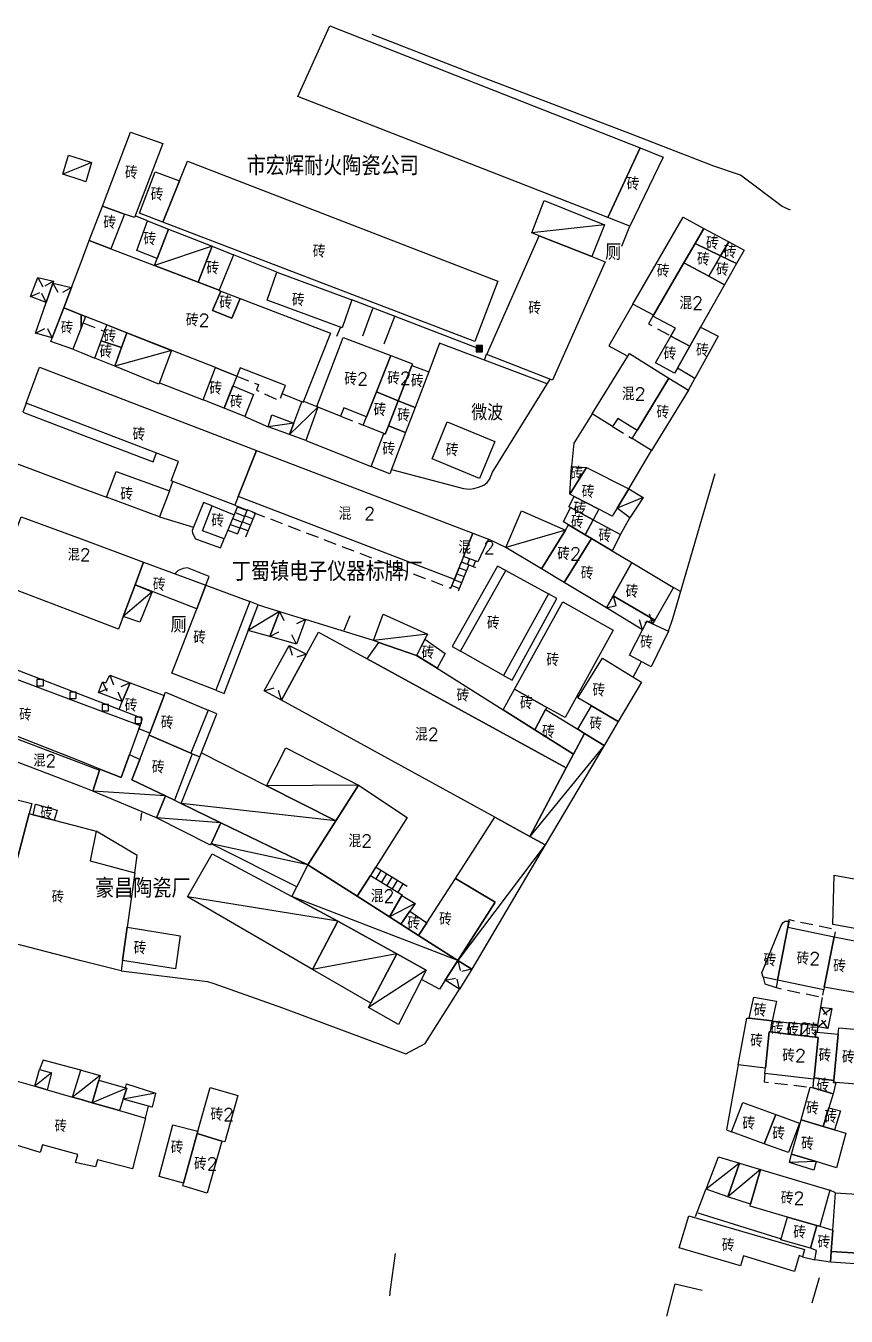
# Model space of a CAD drawing. Header units: millimetres. Extents: x 0 to 1209, y 0 to 1054.
# Drawn here: x 307.3 to 436, y 681.1 to 883.6 of the extents above; entities that cross this region are included whole.
import ezdxf

# ---------------------------------------------------------------- set-up
doc = ezdxf.new("R2010")
doc.units = ezdxf.units.MM
doc.linetypes.add('X5', pattern=[3, 2, -1])
doc.layers.add('JMD', color=6, linetype='Continuous')
doc.styles.add('HZ', font='rs.shx', dxfattribs={"width": 0.8, "bigfont": 'hztxt.shx'})
doc.linetypes.add('443', pattern='A,9.4,[169,AAA.SHX,S=1,R=0,X=0,Y=0.15],0.6', length=10)
doc.linetypes.add('445', pattern='A,8,-0.5,[147,AAA.SHX,S=1,R=0,X=0,Y=0],-1.5', length=10)

# ---------------------------------------------------------------- blocks, each defined once
blk = doc.blocks.new('*U1')
at = {"linetype": 'Continuous'}
for points in [[(0, 0), (0.5, 0.5), (-0.5, 0.5)], [(0, 0), (-0.5, 0.5), (-0.5, -0.5)], [(0, 0), (-0.5, -0.5), (0.5, -0.5)], [(0, 0), (0.5, -0.5), (0.5, 0.5)]]:
    blk.add_solid(points, dxfattribs=at)
blk = doc.blocks.new('gc002')
blk.add_lwpolyline([(-0.5, -0.5), (0.5, -0.5), (0.5, 0.5), (-0.5, 0.5), (-0.5, -0.5)])
at = {"linetype": 'Continuous'}
blk.add_blockref('*U1', (0, 0), dxfattribs=at)
blk = doc.blocks.new('gc291')
blk.add_lwpolyline([(-0.5, -0.5), (0.5, -0.5), (0.5, 0.5), (-0.5, 0.5), (-0.5, -0.5)])

msp = doc.modelspace()

# ---------------------------------------------------------------- linework, layer by layer
at = {"layer": 'JMD', "color": 6, "linetype": 'Continuous', "flags": 128}
for points in [[(403.69, 864.43), (398.65, 853.51), (349.99, 872.53), (353.72, 880.73), (355.02, 883.6)], [(322.79, 854.06), (319.32, 855.28), (323.75, 866.9), (328.8, 865.12), (324.38, 853.5)], [(317.6, 862.13), (316.71, 859.13), (315.99, 859.36), (313.09, 860.31), (313.98, 863.31), (315.99, 862.65)], [(398.65, 853.51), (403.69, 864.43), (407.34, 862.99), (402.08, 852.17)], [(331.43, 859.29), (328.82, 852.81), (325.15, 854.22), (327.59, 860.71)], [(328.82, 852.81), (331.43, 859.29), (332.66, 862.36), (381.4, 843.55), (377.75, 834.06)], [(322.79, 854.06), (320.63, 848.61), (317.27, 849.9), (319.32, 855.28)], [(396.12, 847.4), (387.86, 850.66), (386.71, 851.12), (388.64, 856.17), (398.14, 852.38)], [(329.71, 851.71), (327.9, 847.07), (324.73, 848.34), (326.38, 853.02)], [(413.72, 851.82), (412.34, 849.44), (410.58, 846.42), (405.8, 838.18), (402.57, 839.95), (410.48, 853.57)], [(336.53, 849.01), (334.35, 843.36), (327.48, 845.99), (327.9, 847.07), (329.71, 851.71)], [(396.12, 847.4), (398.23, 846.57), (389.98, 827.99), (379.63, 832.05), (387.86, 850.66)], [(417.6, 849.73), (416.33, 847.51), (412.34, 849.44), (413.72, 851.82)], [(320.63, 848.61), (327.48, 845.99), (334.35, 843.36), (337.63, 842.1), (337.91, 841.99), (336.59, 838.93), (339.64, 837.73), (340.96, 840.82), (355.13, 835.4), (350.9, 824.69), (350.84, 824.54), (350.62, 824.62), (347.54, 825.84), (348.05, 827.14), (340.92, 829.95), (340.4, 828.65), (337.55, 829.78), (337.06, 829.97), (323.16, 835.44), (320.04, 836.67), (316.67, 837.99), (315.99, 838.26), (313.25, 839.34), (314.47, 842.54), (315.98, 846.52), (317.27, 849.9)], [(337.63, 842.1), (334.35, 843.36), (336.53, 849.01), (339.92, 847.67)], [(416.33, 847.51), (414.48, 844.3), (410.58, 846.42), (412.34, 849.44)], [(418.83, 846.29), (416.33, 847.51), (417.6, 849.73), (420.03, 848.42)], [(414.48, 844.3), (416.94, 842.96), (413.18, 836.31), (411.49, 833.32), (408.54, 834.93), (409.24, 836.14), (405.72, 838.05), (405.8, 838.18), (410.58, 846.42)], [(418.83, 846.29), (416.94, 842.96), (414.48, 844.3), (416.33, 847.51)], [(358.47, 840.61), (356.96, 836.21), (345.18, 840.56), (346.7, 844.96)], [(340.96, 840.82), (339.64, 837.73), (336.59, 838.93), (337.91, 841.99)], [(315.99, 838.26), (315.99, 836.22), (314.68, 832.85), (311.25, 834.08), (311.45, 834.62), (313.25, 839.34)], [(316.67, 837.99), (315.99, 836.22), (315.99, 838.26)], [(323.16, 835.44), (322.31, 833.11), (319.13, 834.17), (320.04, 836.67)], [(409.55, 829.89), (411.49, 833.32), (413.18, 836.31), (415.95, 834.89), (412.31, 828.28)], [(322.31, 833.11), (321.25, 830.18), (318.14, 831.44), (319.13, 834.17)], [(321.25, 830.18), (322.31, 833.11), (323.16, 835.44), (330.16, 832.68), (328.19, 827.37)], [(364.56, 831.86), (362.32, 826.17), (360.76, 822.24), (357.2, 823.67), (356.7, 822.36), (353.15, 823.79), (352.99, 823.85), (357.1, 834.69)], [(411.49, 833.32), (409.55, 829.89), (409.1, 829.09), (406.1, 830.74), (408.54, 834.93)], [(408.21, 828.34), (403.24, 820.11), (400.19, 822.01), (399.39, 820.74), (396.17, 822.74), (402.03, 832.17)], [(367.88, 830.32), (365.74, 824.77), (362.32, 826.17), (364.56, 831.86), (367.97, 830.56)], [(368.39, 823.69), (365.74, 824.77), (367.88, 830.32), (370.53, 829.31)], [(343.51, 816.99), (340.64, 809.77), (340.09, 808.37), (330.09, 812.21), (331.25, 815.26), (315.99, 821.1), (307.35, 824.41), (309.46, 830.05), (315.99, 827.55)], [(337.55, 829.78), (340.4, 828.65), (338.42, 823.6), (335.11, 824.9), (337.06, 829.97)], [(403.24, 820.11), (408.21, 828.34), (411.29, 826.43), (405.47, 816.95), (402.46, 818.83)], [(338.42, 823.6), (339.8, 827.12), (343.03, 825.77), (341.7, 822.31)], [(365.74, 824.77), (364.22, 820.83), (363.72, 819.55), (363.47, 819.65), (360.25, 820.94), (360.76, 822.24), (362.32, 826.17)], [(352.99, 823.85), (353.15, 823.79), (351.24, 818.56), (348.67, 819.48), (349.35, 821.26), (350.62, 824.62), (350.84, 824.54), (350.9, 824.69)], [(368.39, 823.69), (366.9, 819.77), (364.22, 820.83), (365.74, 824.77)], [(349.35, 821.26), (348.67, 819.48), (345.32, 820.68), (345.92, 822.54)], [(366.9, 819.77), (364.43, 813.3), (361.51, 814.46), (363.47, 819.65), (363.72, 819.55), (364.22, 820.83)], [(380.88, 818.39), (378.51, 812.59), (371.07, 815.68), (373.44, 821.48)], [(377.46, 804.01), (376.01, 800.36), (374.58, 796.74), (340.64, 809.77), (343.51, 816.99)], [(395.27, 814.3), (392.7, 810.09), (392.94, 814.43)], [(401.91, 810.96), (400.09, 807.94), (399.32, 806.66), (397.23, 807.74), (393.33, 809.76), (392.7, 810.09), (395.27, 814.3)], [(329.86, 810.66), (328.29, 806.55), (319.97, 809.63), (321.46, 813.68)], [(400.09, 807.94), (401.91, 810.96), (404.17, 809.58), (402.1, 806.39)], [(340.01, 806.89), (338.44, 803.09), (335.01, 804.34), (336.56, 808.27)], [(396.33, 806.09), (395.06, 803.75), (392.49, 805.28), (391.67, 805.76), (392.76, 808.01)], [(397.23, 807.74), (396.33, 806.09), (392.76, 808.01), (392.51, 808.14), (393.33, 809.76)], [(325.76, 799.46), (324.44, 795.9), (322.6, 790.92), (321.87, 788.94), (315.99, 791.17), (302.76, 796.18), (303.19, 797.32), (303.82, 799.05), (306.6, 806.57), (315.99, 803.08)], [(391.98, 804.46), (388.23, 798.41), (382.65, 801.77), (385.09, 807.5)], [(399.3, 801.22), (396.08, 803.14), (395.06, 803.75), (396.33, 806.09), (400.63, 803.78)], [(376.01, 800.36), (377.46, 804.01), (379.91, 803.07), (378.24, 799.5)], [(395.06, 803.75), (396.08, 803.14), (391.81, 796.25), (388.23, 798.41), (391.98, 804.46), (392.49, 805.28)], [(399.3, 801.22), (402.4, 799.38), (399.49, 794.18), (398.41, 792.26), (391.81, 796.25), (396.08, 803.14)], [(335.55, 795.82), (334.12, 792.1), (324.44, 795.9), (325.76, 799.46)], [(389.31, 794.46), (382.29, 781.68), (375.52, 785.49), (382.65, 798.12)], [(406, 790.37), (399.49, 794.18), (402.4, 799.38), (408.92, 795.49)], [(322.6, 790.92), (324.44, 795.9), (327.15, 794.81), (325.18, 790.02)], [(334.12, 792.1), (335.55, 795.82), (342.46, 793.26), (337.11, 779.35), (330.24, 782.02)], [(347.11, 791.72), (345.6, 787.78), (342.22, 788.74), (343.76, 792.76)], [(389.05, 776.66), (384.01, 779.5), (391.59, 793.2), (399.5, 788.75), (391.93, 775.05)], [(368.63, 784.81), (362.69, 786.86), (361.85, 787.15), (363.36, 791.31), (370.33, 788.17)], [(405.66, 789.79), (408.18, 788.62), (405.46, 783.03), (402.05, 784.87), (404.06, 788.85), (404.75, 790.21)], [(360.85, 784.3), (392.12, 767.17), (386.42, 756.4), (380.93, 759.41), (347.44, 777.78), (351.35, 784.99), (353.24, 788.47)], [(368.63, 784.81), (371.83, 782.8), (382.23, 776.27), (387.19, 773.16), (393.27, 769.34), (392.12, 767.17), (360.85, 784.3), (362.69, 786.86)], [(371.83, 782.8), (368.65, 784.8), (369.93, 787.38), (373.1, 785.13)], [(325.23, 773.81), (325.04, 773.31), (323.57, 769.27), (322.26, 765.68), (318.94, 766.99), (315.99, 768.15), (291.84, 777.66), (294.31, 784.6), (294.56, 785.3), (315.99, 777.27)], [(400.26, 774.42), (396.09, 776.88), (393.95, 778.14), (397.79, 784.38), (403.92, 780.6)], [(329.04, 778.52), (326.77, 772.62), (325.04, 773.31), (325.23, 773.81), (325.63, 774.91), (321.93, 776.33), (322.45, 777.59), (323.67, 780.52)], [(389.05, 776.66), (388.86, 776.31), (387.19, 773.16), (382.23, 776.27), (384.01, 779.5)], [(333.21, 769.48), (326.65, 772.3), (326.77, 772.62), (329.04, 778.52), (329.25, 779.06), (335.91, 776.22)], [(393.91, 773.23), (394.98, 772.57), (393.27, 769.34), (387.19, 773.16), (388.86, 776.31)], [(400.26, 774.42), (398.05, 770.69), (394.98, 772.57), (393.91, 773.23), (396.09, 776.88)], [(318.87, 766.79), (317.8, 763.54), (315.99, 764.23), (300.85, 769.99), (302.01, 773.18), (315.99, 767.89)], [(333.21, 769.48), (333.43, 769.39), (330.64, 762.08), (329.21, 762.77), (323.95, 765.31), (325.18, 768.48), (326.65, 772.3)], [(398.05, 770.69), (388.82, 755.08), (386.42, 756.4), (392.12, 767.17), (393.27, 769.34), (394.98, 772.57)], [(345.1, 764.35), (355.94, 758.86), (351.55, 751.98), (337.92, 758.56), (331.66, 761.59), (334.85, 769.54)], [(359.51, 764.47), (355.94, 758.86), (345.1, 764.35), (348.1, 770.3)], [(325.18, 768.48), (323.95, 765.31), (329.21, 762.77), (327.83, 759.33), (317.8, 763.54), (318.87, 766.79), (318.94, 766.99), (322.26, 765.68), (323.57, 769.27)], [(307.83, 759.99), (305.42, 750.82), (287.84, 755.51), (288.11, 756.48), (289.14, 760.17), (289.99, 763.18), (290.75, 765.9), (308.25, 761.6)], [(361.37, 750.3), (359.3, 747.04), (351.55, 751.98), (355.94, 758.86), (359.51, 764.47), (367.16, 759.38)], [(311.76, 758.96), (308.47, 759.82), (308.81, 761.49), (312.2, 760.52)], [(330.64, 762.08), (331.66, 761.59), (337.92, 758.56), (336.39, 755.26), (336.28, 755.02), (327.83, 759.33), (329.21, 762.77)], [(308.47, 759.82), (311.76, 758.96), (315.99, 757.85), (318.36, 757.23), (317.41, 752.58), (324.41, 750.72), (323.22, 742.19), (322.48, 736.94), (322.25, 735.3), (315.99, 736.92), (302.67, 740.35), (305.42, 750.82), (307.83, 759.99)], [(386.42, 756.4), (388.82, 755.08), (377.28, 735.57), (375.11, 736.95), (380.96, 746.12), (374.72, 749.82), (380.93, 759.41)], [(351.55, 751.98), (349.83, 748.53), (336.39, 755.26), (337.92, 758.56)], [(349.05, 746.97), (356.25, 743.1), (352.31, 735.54), (332.7, 746.92), (336.53, 753.7)], [(359.3, 747.04), (364.35, 743.82), (366.18, 742.65), (368.94, 740.89), (375.11, 736.95), (373.13, 733.84), (372.23, 732.44), (369.42, 733.99), (370.14, 735.42), (365.53, 737.97), (356.25, 743.1), (349.05, 746.97), (349.83, 748.53), (351.55, 751.98)], [(366.33, 747.17), (364.35, 743.82), (359.3, 747.04), (361.37, 750.3), (366.38, 747.25)], [(375.11, 736.95), (368.94, 740.89), (370.21, 742.85), (374.72, 749.82), (380.96, 746.12)], [(443.61, 748.63), (443.45, 740.88), (433.97, 742.6), (434.13, 750.34)], [(367.57, 744.69), (366.18, 742.65), (364.35, 743.82), (366.33, 747.17), (368.39, 745.91)], [(365.53, 737.97), (361.43, 730.25), (352.31, 735.54), (356.25, 743.1)], [(370.21, 742.85), (368.94, 740.89), (366.18, 742.65), (367.57, 744.69)], [(426.88, 742.18), (425.27, 733.86), (423, 734.34), (422.82, 735.01), (425.82, 742.46), (426.14, 742.92), (426.44, 743.11), (426.74, 743.14), (427.07, 743.14)], [(322.48, 736.94), (323.22, 742.19), (331.53, 740.84), (330.78, 735.66)], [(434.14, 740.64), (432.61, 732.75), (432.53, 732.33), (425.27, 733.86), (426.88, 742.18)], [(440.83, 739.12), (439.8, 733.68), (439.4, 731.54), (439.11, 731.59), (432.61, 732.75), (434.14, 740.64), (440.87, 739.37)], [(369.42, 733.99), (365.81, 726.93), (361.06, 729.55), (361.43, 730.25), (365.53, 737.97), (370.14, 735.42)], [(424.43, 727.46), (420.84, 727.88), (421.54, 731.2), (425.09, 730.57)], [(420.84, 727.88), (424.43, 727.46), (424.17, 725.74), (423.94, 725.76), (423.37, 720.06), (419.08, 720.58), (420.46, 727.92)], [(427.14, 727.15), (426.95, 725.41), (424.17, 725.74), (424.43, 727.46)], [(429.1, 727.01), (428.91, 725.19), (426.95, 725.41), (427.14, 727.15), (427.15, 727.28)], [(431.59, 726.76), (431.57, 726.55), (431.48, 725.7), (431.29, 725.71), (431.21, 724.92), (428.91, 725.19), (429.1, 727.01)], [(424.17, 725.74), (426.95, 725.41), (428.91, 725.19), (431.21, 724.92), (431.64, 724.87), (431.01, 718.54), (430.98, 718.31), (423.29, 719.2), (423.37, 720.06), (423.94, 725.76)], [(431.48, 725.7), (434.78, 725.4), (434.09, 718.11), (431.01, 718.54), (431.64, 724.87), (431.21, 724.92), (431.29, 725.71)], [(434.42, 717.8), (434.06, 717.83), (434.09, 718.11), (434.78, 725.4), (434.88, 726.38), (442.22, 725.75), (441.4, 717.21)], [(310.64, 716.66), (308.72, 717.21), (309.45, 719.82), (311.34, 719.31)], [(318.78, 718.17), (317.73, 714.62), (315.99, 715.12), (314.63, 715.51), (315.95, 719.74), (315.99, 719.73), (318.98, 718.88)], [(308.72, 717.21), (310.64, 716.66), (314.63, 715.51), (315.99, 715.12), (317.73, 714.62), (322.01, 713.39), (326.11, 712.22), (324.05, 704.24), (318.57, 705.68), (318.25, 704.57), (315.99, 705.07), (315.11, 705.27), (315.47, 706.49), (309.93, 708), (309.58, 706.81), (302.75, 708.94), (305.42, 718.16)], [(322.97, 716.97), (323.14, 716.92), (322.58, 715.18), (322.01, 713.39), (317.73, 714.62), (318.78, 718.17)], [(322.58, 715.18), (323.14, 716.92), (322.97, 716.97), (323.12, 717.62), (327.68, 716.11), (327.11, 713.93)], [(338.06, 708.62), (334.21, 709.81), (334.31, 710.18), (336.21, 717), (340.58, 715.74), (338.53, 708.47)], [(430.85, 716.95), (433.98, 716.04), (433.31, 713.84), (432.42, 710.92), (428.96, 711.97), (430.41, 717.07)], [(434.09, 718.11), (434.06, 717.83), (434.42, 717.8), (433.98, 716.04), (430.85, 716.95), (430.98, 718.31), (431.01, 718.54)], [(424.99, 712.78), (423.19, 708.2), (418.02, 710.09), (419.82, 714.66)], [(423.19, 708.2), (424.99, 712.78), (428.69, 711.43), (426.97, 706.83)], [(434.21, 710.38), (432.42, 710.92), (433.31, 713.84), (435.14, 713.34)], [(334.31, 710.18), (334.21, 709.81), (332.03, 702), (328.21, 703.04), (330.39, 711.18)], [(432.42, 710.92), (434.21, 710.38), (436, 709.83), (434.53, 704.44), (431.31, 705.42), (427.48, 706.58), (428.96, 711.97)], [(338.06, 708.62), (335.78, 700.45), (331.92, 701.59), (332.03, 702), (334.21, 709.81)], [(419.28, 705.17), (417.48, 699.85), (414.05, 701.05), (415.98, 706.15)], [(422.61, 704.17), (421.05, 698.69), (417.48, 699.85), (419.28, 705.17)], [(431.31, 705.42), (430.95, 704.07), (427.12, 705.23), (427.48, 706.58)], [(431.88, 695.24), (431.41, 695.38), (426.83, 696.7), (420.96, 698.4), (421.05, 698.69), (422.61, 704.17), (433.5, 700.92)], [(444.72, 690.62), (433.68, 691.29), (433.94, 694.65), (434.38, 700.47), (445.42, 699.79)], [(429.49, 691.58), (429.19, 690.45), (428.65, 690.67), (427.93, 688.16), (419.94, 690.62), (419.43, 689.03), (409.81, 691.84), (411.37, 696.88)], [(431.41, 695.38), (430.45, 691.83), (425.81, 693.1), (426.83, 696.7)], [(431.88, 695.24), (433.94, 694.65), (433.68, 691.29), (433.57, 689.62), (431.1, 689.96), (431.37, 691.47), (430.45, 691.83), (431.41, 695.38)], [(444.72, 690.62), (444.59, 688.89), (433.57, 689.62), (433.68, 691.29)]]:
    msp.add_lwpolyline(points, close=True, dxfattribs=at)
at = {"layer": 'JMD', "color": 6, "linetype": '443', "flags": 128}
for points in [[(427.32, 854.69), (425.97, 855.23), (419.47, 860.17), (415.25, 861.58), (402.21, 866.67), (378.2, 875.79), (361.64, 882.22)], [(326.38, 853.02), (324.48, 853.77)], [(400.84, 849.01), (402.08, 852.17)], [(346.7, 844.96), (339.92, 847.67)], [(378.46, 832.92), (358.47, 840.61)], [(360.2, 834.94), (361.76, 839.24)], [(402.57, 839.95), (398.78, 833.41), (401.59, 831.85)], [(356.67, 836.29), (356.05, 834.84)], [(365.22, 838.08), (363.49, 833.65)], [(314.68, 832.85), (315.99, 832.32)], [(315.99, 832.32), (318.14, 831.44)], [(315.99, 832.32), (318.14, 831.44)], [(389.12, 827.41), (372.22, 833.83), (370.53, 829.31)], [(379.27, 831.15), (379.62, 832.06)], [(364.7, 814), (375.99, 811), (376.91, 810.92), (377.61, 811), (378.34, 811.19), (379.2, 811.52), (379.69, 811.92), (380.07, 812.43), (380.53, 813.59), (389.57, 828.15)], [(411.29, 826.43), (412.31, 828.28)], [(328.27, 827.59), (335.11, 824.9)], [(341.7, 822.31), (345.32, 820.68)], [(396.17, 822.74), (393.32, 818.13), (392.94, 814.43)], [(351.24, 818.56), (361.51, 814.46)], [(401.91, 810.96), (405.47, 816.95)], [(303.91, 815.68), (315.99, 811.13)], [(329.86, 810.66), (330.4, 812.09)], [(408.18, 788.62), (408.82, 790.59), (415.46, 813.35)], [(315.99, 811.13), (319.97, 809.63)], [(315.99, 811.13), (319.97, 809.63)], [(328.29, 806.55), (333.64, 804.94)], [(400.63, 803.78), (402.1, 806.39)], [(382.65, 801.77), (379.91, 803.07)], [(410.05, 794.82), (408.92, 795.49)], [(361.85, 787.15), (351.2, 790.46)], [(358.16, 791.05), (357.23, 788.72)], [(402.62, 781.4), (403.9, 783.87)], [(325.38, 758.89), (325.52, 760.1)], [(324.41, 750.71), (324.79, 753.42), (318.35, 757.23)], [(322.25, 735.3), (335.81, 733.66), (336.79, 733.33), (347.61, 729.53), (366.96, 722.3), (369.98, 723.95), (375.37, 732.46)], [(432.06, 729.65), (432.3, 731.15)], [(315.95, 719.74), (310.01, 721.3), (309.45, 719.82)], [(419.08, 720.58), (417.27, 710.36), (418.02, 710.09)], [(326.11, 712.22), (326.58, 714.07)], [(413.98, 700.97), (412.36, 696.71)], [(434.38, 700.47), (433.5, 700.92)], [(412.74, 697.36), (425.86, 693.26)], [(365.28, 690.98), (364.46, 685.33), (364.37, 684.34)], [(429.19, 690.45), (431.1, 689.96)], [(430.72, 683.24), (431.85, 687.19)]]:
    msp.add_lwpolyline(points, dxfattribs=at)
at = {"layer": 'JMD', "color": 6}
for points in [[(315.99, 861.48), (313.09, 860.31)], [(315.99, 861.48), (313.09, 860.31)], [(317.6, 862.13), (315.99, 861.48)], [(398.14, 852.38), (386.71, 851.12)], [(336.53, 849.01), (327.48, 845.99)], [(330.16, 832.68), (321.25, 830.18)], [(307.35, 824.41), (306.82, 823), (315.99, 819.5)], [(353.15, 823.79), (348.67, 819.48)], [(349.35, 821.26), (345.32, 820.68)], [(315.99, 819.5), (327.29, 815.17), (327.82, 816.58)], [(315.99, 819.5), (327.29, 815.17), (327.82, 816.58)], [(336.56, 808.27), (335.17, 808.83), (333.53, 804.65), (333.42, 804.43), (333.47, 804), (333.93, 803.13), (337.87, 801.7), (338.44, 803.09)], [(404.17, 809.58), (400.09, 807.94)], [(391.98, 804.46), (382.65, 801.77)], [(335.55, 795.82), (336.08, 797.19), (332.66, 798.58), (331.99, 798.47), (331.2, 798.12), (330.7, 797.63)], [(382.65, 798.12), (381.33, 798.84), (374.21, 786.23), (375.52, 785.49)], [(327.15, 794.81), (322.6, 790.92)], [(382.29, 781.68), (383.6, 780.94), (390.62, 793.74), (389.31, 794.46)], [(337.11, 779.35), (338.41, 778.84), (343.76, 792.76), (342.46, 793.26)], [(347.11, 791.72), (342.22, 788.74)], [(370.33, 788.17), (361.85, 787.15)], [(315.99, 778.62), (295.05, 786.67), (294.56, 785.3)], [(325.23, 773.81), (325.63, 774.91), (315.99, 778.62)], [(325.23, 773.81), (325.63, 774.91), (315.99, 778.62)], [(333.21, 769.48), (334.59, 768.89), (337.29, 775.63), (335.91, 776.22)], [(398.05, 770.69), (386.42, 756.4)], [(329.21, 762.77), (317.8, 763.54)], [(359.51, 764.47), (345.1, 764.35)], [(355.94, 758.86), (331.66, 761.59)], [(337.92, 758.56), (327.83, 759.33)], [(351.55, 751.98), (336.39, 755.26)], [(388.82, 755.08), (375.11, 736.95)], [(356.25, 743.1), (332.7, 746.92)], [(375.11, 736.95), (349.05, 746.97)], [(368.39, 745.91), (364.35, 743.82)], [(365.53, 737.97), (352.31, 735.54)], [(370.14, 735.42), (361.06, 729.55)], [(423, 734.34), (423.28, 733.31), (425.04, 732.69)], [(311.34, 719.31), (308.72, 717.21)], [(318.98, 718.88), (315.99, 716.56)], [(318.98, 718.88), (315.99, 716.56)], [(323.14, 716.92), (317.73, 714.62)], [(315.99, 716.56), (314.63, 715.51)], [(327.68, 716.11), (322.58, 715.18)], [(419.28, 705.17), (414.05, 701.05)], [(431.31, 705.42), (427.12, 705.23)], [(422.61, 704.17), (417.48, 699.85)]]:
    msp.add_lwpolyline(points, dxfattribs=at)
at = {"layer": 'JMD', "color": 6, "linetype": 'Continuous', "flags": 128}
for points in [[(311.55, 843.22), (310.5, 840.16), (308.04, 841.14), (309.2, 844.09), (311.66, 843.53), (311.55, 843.22)], [(314.47, 842.54), (313.25, 839.34), (311.45, 834.62), (308.85, 835.39), (310.5, 840.16), (311.55, 843.22), (314.47, 842.54)], [(309.2, 844.09), (309.95, 842.67)], [(311.66, 843.53), (310.27, 842.75)], [(311.55, 843.22), (312.33, 841.82)], [(314.47, 842.54), (313.05, 841.78)], [(308.04, 841.14), (309.51, 841.78)], [(310.5, 840.16), (309.83, 841.62)], [(308.85, 835.39), (310.28, 836.12)], [(311.45, 834.62), (310.74, 836.05)], [(340.54, 808.2), (339, 804.45)], [(340.52, 808.15), (342.02, 807.57)], [(339.76, 806.3), (341.26, 805.74)], [(340.14, 807.22), (341.64, 806.66)], [(342.04, 807.63), (340.51, 803.91)], [(342.96, 806.2), (341.65, 806.69)], [(341.82, 803.43), (343.34, 807.12)], [(343.34, 807.12), (342.04, 807.63)], [(339, 804.45), (340.51, 803.91)], [(339.38, 805.37), (340.88, 804.82)], [(342.2, 804.35), (340.89, 804.83)], [(342.58, 805.27), (341.27, 805.76)], [(376.01, 800.36), (375.67, 799.48)], [(378.24, 799.5), (376.01, 800.36)], [(376.95, 800), (376.6, 799.12)], [(374.02, 795.35), (375.67, 799.48)], [(376.81, 799.05), (375.17, 794.91)], [(375.3, 798.55), (376.44, 798.12)], [(375.67, 799.48), (377.89, 798.63)], [(375.67, 799.48), (376.81, 799.05)], [(377.88, 799.64), (377.53, 798.77)], [(374.19, 795.77), (375.33, 795.33)], [(374.56, 796.69), (375.7, 796.26)], [(374.93, 797.62), (376.07, 797.19)], [(406, 790.37), (405.66, 789.79), (404.75, 790.21), (404.06, 788.85), (398.41, 792.26), (399.49, 794.18), (406, 790.37)], [(399.49, 794.18), (399.91, 792.64)], [(345.6, 787.78), (347.11, 791.72), (351.2, 790.46), (349.77, 786.6), (345.6, 787.78)], [(347.11, 791.72), (347.81, 790.28)], [(398.41, 792.26), (399.96, 792.67)], [(351.2, 790.46), (349.77, 789.75)], [(404.06, 788.85), (403.62, 790.38)], [(406, 790.37), (404.45, 789.96)], [(405.66, 789.79), (405.18, 791.31)], [(345.6, 787.78), (347.03, 788.49)], [(349.77, 786.6), (349.05, 788.02)], [(351.35, 784.99), (347.44, 777.78), (344.72, 779.27), (348.65, 786.38), (351.35, 784.99)], [(348.65, 786.38), (349.11, 784.85)], [(351.35, 784.99), (349.82, 784.52)], [(323.67, 780.52), (322.45, 777.59), (318.7, 778.98), (319.35, 780.66), (319.84, 780.49), (320.51, 781.7), (323.67, 780.52)], [(320.51, 781.7), (321.06, 780.2)], [(318.7, 778.98), (320.16, 779.64)], [(319.35, 780.66), (320.03, 779.21)], [(323.67, 780.52), (322.2, 779.88)], [(344.72, 779.27), (346.26, 779.71)], [(322.45, 777.59), (321.81, 779.05)], [(347.44, 777.78), (346.98, 779.32)], [(362.18, 751.57), (361.37, 750.3)], [(367.15, 748.55), (362.18, 751.57)], [(361.37, 750.3), (366.38, 747.25)], [(363.04, 751.05), (362.23, 749.77)], [(363.89, 750.53), (363.1, 749.25)], [(364.75, 750.01), (363.96, 748.72)], [(365.6, 749.49), (364.82, 748.2)], [(366.46, 748.97), (365.68, 747.68)], [(377.28, 735.57), (375.37, 732.46), (373.13, 733.84), (375.11, 736.95), (377.28, 735.57)], [(375.11, 736.95), (375.47, 735.39)], [(377.28, 735.57), (375.72, 735.21)], [(373.13, 733.84), (374.74, 734.18)], [(375.37, 732.46), (375, 734.02)], [(431.57, 726.55), (431.59, 726.76), (432.06, 729.65), (433.77, 729.4), (433.15, 726.3), (431.57, 726.55)], [(432.06, 729.65), (433, 728.36)], [(433.77, 729.4), (432.46, 728.48)], [(431.57, 726.55), (432.83, 727.53)], [(433.15, 726.3), (432.24, 727.61)]]:
    msp.add_lwpolyline(points, dxfattribs=at)
at = {"layer": 'JMD', "color": 6, "linetype": 'X5', "flags": 128}
for points in [[(316.29, 837), (319.67, 835.65)], [(405.72, 838.05), (405.02, 836.84), (408.54, 834.93)], [(340.41, 828.65), (343.81, 827.31), (343.48, 826.43), (347.13, 824.8), (347.54, 825.84)], [(356.7, 822.36), (360.25, 820.94)], [(399.39, 820.74), (402.46, 818.83)], [(340.09, 808.37), (374.02, 795.35), (374.58, 796.74)], [(426.88, 742.18), (427.11, 743.36), (434.37, 741.82), (434.14, 740.64)], [(425.27, 733.86), (425.04, 732.69), (432.3, 731.15), (432.53, 732.33)], [(423.29, 719.2), (423.16, 717.91), (430.85, 717.02), (430.98, 718.31)]]:
    msp.add_lwpolyline(points, dxfattribs=at)
at = {"layer": 'JMD', "color": 6, "linetype": '445', "flags": 128}
msp.add_lwpolyline([(407.9, 681.14), (409.19, 686.22), (413.44, 685.2)], dxfattribs=at)

# ---------------------------------------------------------------- block references
at = {"layer": 'JMD', "color": 6}
for name, p in [('gc002', (378.46, 832.92)), ('gc291', (309.56, 780.56)), ('gc291', (314.73, 778.57)), ('gc291', (319.8, 776.62)), ('gc291', (324.97, 774.63))]:
    msp.add_blockref(name, p, dxfattribs=at)

# ---------------------------------------------------------------- texts
at = {"layer": 'JMD', "color": 6, "style": 'HZ'}
for s, height, p in [('市宏辉耐火陶瓷公司', 3, (341.97, 860.13)), ('砖', 2, (322.87, 859.57)), ('砖', 2, (401.59, 857.81)), ('砖', 2, (326.9, 856.17)), ('砖', 2, (319.47, 851.75)), ('砖', 2, (325.76, 849.16)), ('砖', 2, (414.04, 848.51)), ('砖', 2, (352.34, 847.21)), ('厕', 2.5, (398.22, 846.85)), ('砖', 2, (416.81, 847.13)), ('砖', 2, (335.64, 844.6)), ('砖', 2, (406.33, 844.15)), ('砖', 2, (412.64, 845.96)), ('砖', 2, (415.64, 844.35)), ('砖', 2, (337.67, 839.17)), ('砖', 2, (349.06, 839.59)), ('砖', 2, (386.16, 838.32)), ('混2', 2, (409.86, 839.11)), ('砖2', 2, (332.42, 836.42)), ('砖', 1.92, (312.81, 835.26)), ('砖', 2, (319.49, 833.9)), ('砖', 2, (318.88, 831.48)), ('砖', 2, (407.4, 831.18)), ('砖', 2, (412.48, 831.7)), ('砖2', 2, (357.29, 827.19)), ('砖2', 2, (364.02, 827.3)), ('砖', 2, (367.74, 826.89)), ('砖', 2, (336.11, 825.72)), ('混2', 2, (400.84, 824.85)), ('砖', 2, (339.35, 823.62)), ('砖', 2, (361.88, 822.36)), ('微波', 2.5, (377.2, 821.67)), ('砖', 2, (406.27, 821.97)), ('砖', 2, (365.6, 821.49)), ('砖', 2, (324.05, 818.49)), ('砖', 2, (363.25, 816.22)), ('砖', 2, (373.21, 816.04)), ('砖', 2, (392.72, 812.37)), ('砖', 2, (322.14, 809.13)), ('砖', 2, (394.54, 809.5)), ('混', 2, (356.4, 806.07)), ('2', 2, (360.38, 806.07)), ('砖', 2, (393.26, 806.84)), ('砖', 2, (336.42, 804.97)), ('砖', 2, (392.84, 804.76)), ('砖', 2, (397.16, 802.61)), ('混2', 1.92, (313.88, 799.67)), ('混', 2, (375.19, 800.76)), ('2', 2, (379.17, 800.76)), ('砖2', 2, (390.7, 799.77)), ('丁蜀镇电子仪器标牌厂', 3, (339.62, 796.48)), ('砖', 2, (394.39, 796.72)), ('砖', 2, (327.23, 794.93)), ('砖', 2, (401.43, 793.86)), ('厕', 2.5, (330.02, 788.37)), ('砖', 2, (379.66, 788.91)), ('砖', 2, (333.58, 786.64)), ('砖', 2, (403.7, 785.89)), ('砖', 2, (369.41, 784.28)), ('砖', 2, (388.99, 783.12)), ('砖', 2, (374.89, 777.53)), ('砖', 2, (396.22, 778.36)), ('砖', 2, (322.82, 776)), ('砖', 2, (384.86, 776.37)), ('砖', 1.92, (306.27, 774.55)), ('砖', 2, (328.49, 773.27)), ('混2', 2, (368.38, 771.44)), ('砖', 2, (388.32, 771.84)), ('砖', 2, (395.77, 773.12)), ('混2', 1.92, (308.48, 767.35)), ('砖', 2, (327.08, 766.27)), ('砖', 1.92, (309.58, 759.17)), ('混2', 2, (357.94, 754.71)), ('豪昌陶瓷厂', 3, (318.17, 746.78)), ('砖', 1.92, (311.38, 745.96)), ('混2', 2, (361.43, 746.07)), ('砖', 2, (367.17, 741.8)), ('砖', 2, (372.17, 742.43)), ('砖', 2, (324.23, 737.91)), ('砖', 2, (423.07, 736.01)), ('砖2', 2, (428.25, 736.25)), ('砖', 2, (433.99, 735.07)), ('砖', 2, (421.55, 728.13)), ('砖', 2, (424.2, 725.33)), ('砖2', 2, (426.62, 725.18)), ('砖', 2, (429.63, 725.09)), ('砖', 2, (420.98, 723.36)), ('砖2', 2, (426.01, 721.04)), ('砖', 2, (431.71, 721.07)), ('砖', 2, (435.37, 720.79)), ('砖', 2, (431.39, 716.4)), ('砖', 2, (429.77, 712.79)), ('砖2', 2, (336.27, 711.79)), ('砖', 2, (432.6, 711.4)), ('砖', 1.92, (311.82, 710)), ('砖', 2, (419.75, 710.39)), ('砖', 2, (424.45, 708.82)), ('砖', 2, (330.04, 706.63)), ('砖', 2, (428.98, 707.21)), ('砖2', 2, (333.69, 704.05)), ('砖2', 2, (425.78, 698.66)), ('砖', 2, (427.74, 693.31)), ('砖', 2, (416.53, 691.28)), ('砖', 2, (431.53, 691.76))]:
    msp.add_text(s, height=height, dxfattribs=at).set_placement(p)

doc.saveas('drawing.dxf')
